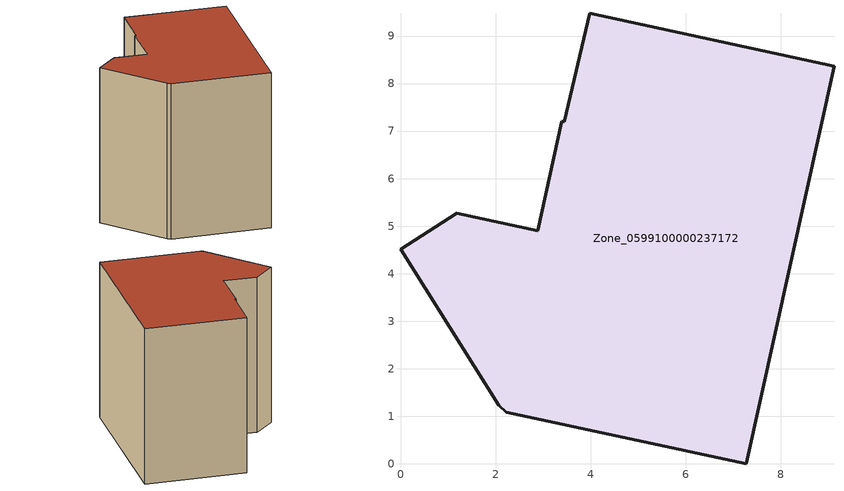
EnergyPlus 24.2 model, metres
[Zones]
Zone_0599100000237172
 floor ground (C_G): 3.98,9.48 9.12,8.37 7.28,0 2.23,1.08 2.06,1.23 0,4.51 1.19,5.27 2.89,4.9 3.39,7.21 3.45,7.2 z0
 wall outside (C_F): 1.19,5.27 0,4.51 2.06,1.23 2.23,1.08 7.28,0 9.12,8.37 3.98,9.48 3.45,7.2 3.39,7.21 2.89,4.9 1.19,5.27 z0:8.42
 roof outside (C_R): 3.45,7.2 3.39,7.21 2.89,4.9 1.19,5.27 0,4.51 2.06,1.23 2.23,1.08 7.28,0 9.12,8.37 3.98,9.48 z8.42
[BUILDING]
Pand.0599100000237172: North Axis=0; Terrain=City; Loads Convergence Tolerance Value=0.04; Temperature Convergence Tolerance Value=0.4; Solar Distribution=FullExterior; Maximum Number of Warmup Days=25; Minimum Number of Warmup Days=1
[Site:Location]
Rotterdam.The.Hague.AP_ZH_NLD Design_Conditions: Latitude=51.96; Longitude=4.45; Time Zone=1; Elevation=-4.5
[SITE:GROUNDTEMPERATURE:BUILDINGSURFACE]
18, 18, 18, 18, 18, 18, 18, 18, 18, 18, 18, 18
[MATERIAL] Thermal Absorptance=0.9; Solar Absorptance=0.7; Visible Absorptance=0.7
Name | Roughness | Thickness | Conductivity | Density | Specific Heat
G.TC.1975-1991 | MediumSmooth | 0.15 | 0.288461 | 540 | 1210
F.TC.1975-1991 | Rough | 0.3 | 0.230769 | 1920 | 840
R.TC.1975-1991 | MediumRough | 0.2 | 0.153846 | 1500 | 1000
[CONSTRUCTION]
C_G: G.TC.1975-1991
C_F: F.TC.1975-1991
C_R: R.TC.1975-1991
[ZONE]
Zone_0599100000237172: Type=1; Multiplier=1; Ceiling Height=Autocalculate; Volume=Autocalculate; Floor Area=autocalculate; Part of Total Floor Area=Yes
[ZONEINFILTRATION:DESIGNFLOWRATE]
Infil_Zone_0599100000237172: Zone or ZoneList or Space or SpaceList=Zone_0599100000237172; Schedule=AlwaysOn; Design Flow Rate Calculation Method=Flow/Area; Flow Rate per Floor Area=0.003; Constant Term Coefficient=1; Temperature Term Coefficient=0; Velocity Term Coefficient=0; Velocity Squared Term Coefficient=0
[HVACTEMPLATE:ZONE:IDEALLOADSAIRSYSTEM]
Zone_0599100000237172: Maximum Heating Supply Air Temperature=50; Minimum Cooling Supply Air Temperature=13; Maximum Heating Supply Air Humidity Ratio=0.0156; Minimum Cooling Supply Air Humidity Ratio=0.0077; Heating Limit=NoLimit; Cooling Limit=NoLimit; Dehumidification Control Type=ConstantSensibleHeatRatio; Cooling Sensible Heat Ratio=0.7; Dehumidification Setpoint=60; Humidification Control Type=None; Humidification Setpoint=30; Outdoor Air Method=None; Outdoor Air Flow Rate per Person=0.00944; Outdoor Air Flow Rate per Zone Floor Area=0; Outdoor Air Flow Rate per Zone=0; Demand Controlled Ventilation Type=None; Outdoor Air Economizer Type=NoEconomizer; Heat Recovery Type=None; Sensible Heat Recovery Effectiveness=0.7; Latent Heat Recovery Effectiveness=0.65
[ZONECONTROL:THERMOSTAT]
ThermostatControl_Zone_0599100000237172: Zone or ZoneList=Zone_0599100000237172; Control Type Schedule=DualSetpointControlType; Control 1=Thermostat_Zone_0599100000237172; Temperature Difference Between Cutout And Setpoint=0
[THERMOSTATSETPOINT:DUALSETPOINT]
Thermostat_Zone_0599100000237172: Heating Setpoint Temperature Schedule=HeatingSetpoint_Zone_0599100000237172; Cooling Setpoint Temperature Schedule=CoolingSetpoint_Zone_0599100000237172
[SCHEDULE:COMPACT]
HeatingSetpoint_Zone_0599100000237172: Through: 12/31, For: AllDays, Until: 24:00, 21
CoolingSetpoint_Zone_0599100000237172: Through: 12/31, For: AllDays, Until: 24:00, 24
DualSetpointControlType: Through: 12/31, For: AllDays, Until: 24:00, 4
AlwaysOn: Through: 12/31, For: AllDays, Until: 24:00, 1
